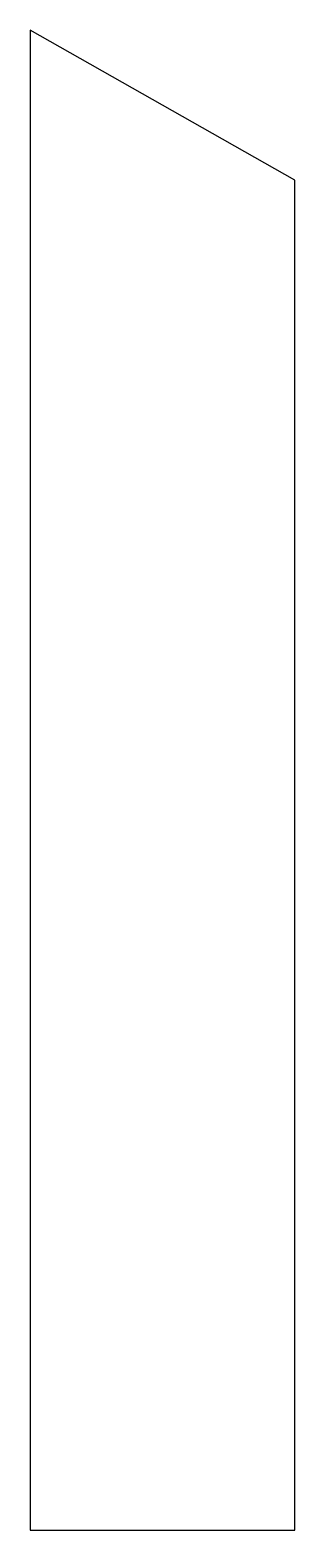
# Model space of a CAD drawing. Header units: millimetres. Extents: x 50 to 80, y -85 to 85.
import ezdxf

# ---------------------------------------------------------------- set-up
doc = ezdxf.new("R2010")
doc.units = ezdxf.units.MM
doc.layers.add('Shape2DView007', color=7, linetype='CONTINUOUS')

msp = doc.modelspace()

# ---------------------------------------------------------------- linework, layer by layer
at = {"layer": 'Shape2DView007'}
for p, q in [((50, 85), (50, -85)), ((80, 68), (50, 85)), ((80, -85), (80, 68)), ((50, -85), (80, -85))]:
    msp.add_line(p, q, dxfattribs=at)

doc.saveas('drawing.dxf')
